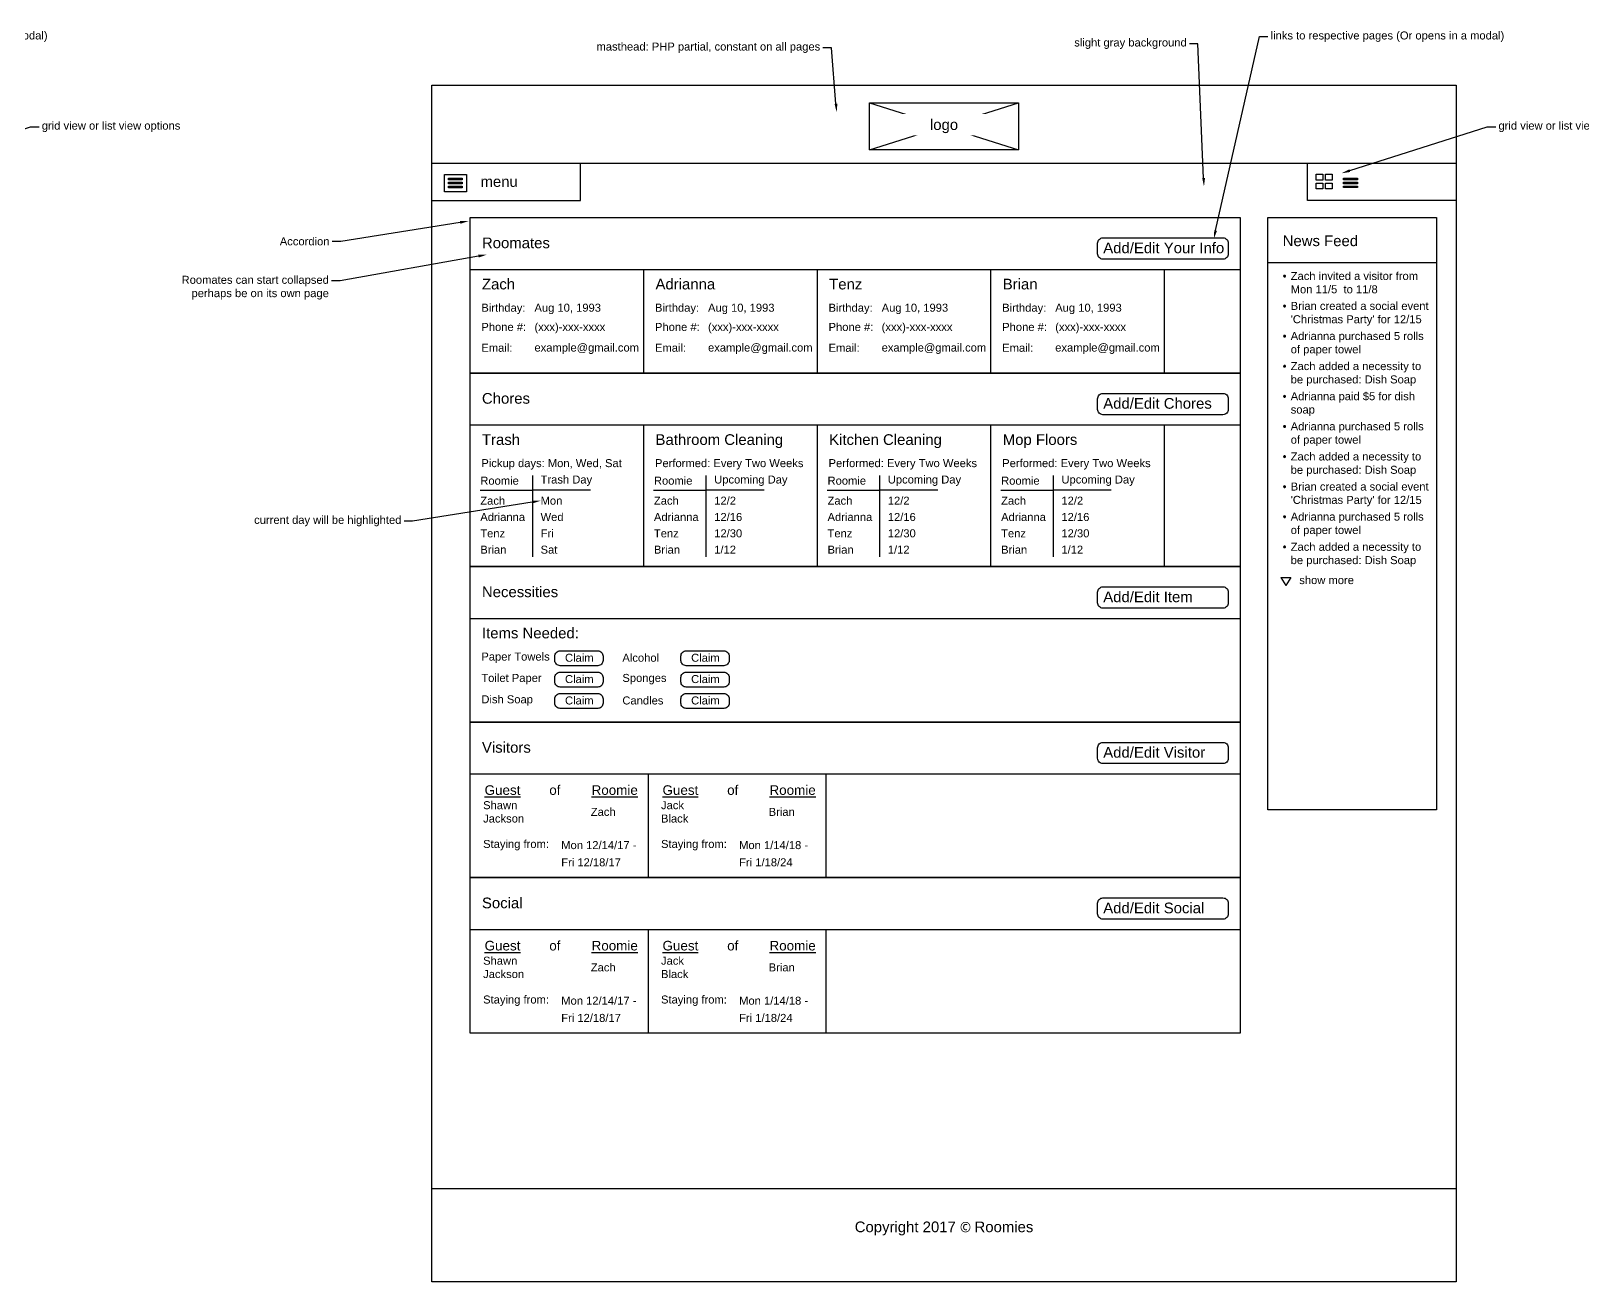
# Model space of a CAD drawing. Header units: millimetres. Extents: x 75 to 24598, y -10362 to 962.
# Drawn here: x 11934 to 14843, y -3948 to -1603 of the extents above; entities that cross this region are included whole.
import ezdxf
from ezdxf import colors
from ezdxf.entities.mleader import LeaderData, LeaderLine
from ezdxf.math import Vec2, Vec3

# ---------------------------------------------------------------- set-up
doc = ezdxf.new("R2010")
doc.units = ezdxf.units.MM
doc.header["$MEASUREMENT"] = 0
doc.styles.get("Standard").update_dxf_attribs({"font": 'arial.ttf', "height": 16})

msp = doc.modelspace()

# ---------------------------------------------------------------- linework, layer by layer
for p, q in [((13505.8, -1737.7), (13784.8, -1826.2)), ((13505.8, -1826.2), (13784.8, -1737.7)), ((12685.3, -1850.9), (14605.3, -1850.9)), ((12685.3, -1850.9), (13036.7, -1850.9)), ((12963.7, -1921.1), (12963.7, -1850.9)), ((14326.8, -1921.1), (14326.8, -1850.9)), ((12685.3, -1921.1), (12963.7, -1921.1)), ((14605.3, -1921.1), (14326.8, -1921.1)), ((12757.3, -2050.2), (14200.1, -2050.2)), ((13082.6, -2244.6), (13082.6, -2050.2)), ((13408, -2244.6), (13408, -2050.2)), ((13733.3, -2244.6), (13733.3, -2050.2)), ((14058.7, -2244.6), (14058.7, -2050.2)), ((14251.9, -2037.5), (14568.1, -2037.5)), ((12757.3, -2244.6), (13082.6, -2244.6)), ((13082.6, -2244.6), (13408, -2244.6)), ((13408, -2244.6), (13733.3, -2244.6)), ((13733.3, -2244.6), (14058.7, -2244.6)), ((12757.3, -2341.7), (14200.1, -2341.7)), ((13082.6, -2607.2), (13082.6, -2341.7)), ((13408, -2607.2), (13408, -2341.7)), ((13733.3, -2607.2), (13733.3, -2341.7)), ((14058.7, -2607.2), (14058.7, -2341.7)), ((12873.8, -2436.4), (12873.8, -2589.2)), ((13199.2, -2436.4), (13199.2, -2589.2)), ((13524.5, -2436.4), (13524.5, -2589.2)), ((13849.9, -2436.4), (13849.9, -2589.2)), ((12775.8, -2463.8), (12873.8, -2463.8)), ((12982.7, -2463.8), (12873.8, -2463.8)), ((13101.1, -2463.8), (13199.2, -2463.8)), ((13308.1, -2463.8), (13199.2, -2463.8)), ((13426.5, -2463.8), (13524.5, -2463.8)), ((13633.4, -2463.8), (13524.5, -2463.8)), ((13751.8, -2463.8), (13849.9, -2463.8)), ((13958.8, -2463.8), (13849.9, -2463.8)), ((14276.6, -2627.9), (14286.1, -2642.8)), ((14276.6, -2627.9), (14295.5, -2627.9)), ((14295.5, -2627.9), (14286.1, -2642.8)), ((12757.3, -2704.3), (14200.1, -2704.3)), ((12757.3, -2995.8), (14200.1, -2995.8)), ((13090.7, -2995.8), (13090.7, -3190.3)), ((13424, -2995.8), (13424, -3190.3)), ((12757.3, -3287.4), (14200.1, -3287.4)), ((13090.7, -3287.4), (13090.7, -3481.8)), ((13424, -3287.4), (13424, -3481.8))]:
    msp.add_line(p, q)
at = {"lineweight": 30}
msp.add_line((12685.3, -3772.9), (14605.3, -3772.9), dxfattribs=at)
msp.add_lwpolyline([(12685.3, -1705), (14605.3, -1705), (14605.3, -3948.2), (12685.3, -3948.2)], close=True, dxfattribs=at)
for points in [[(13505.8, -1737.7), (13784.8, -1737.7), (13784.8, -1826.2), (13505.8, -1826.2)], [(12709.3, -1872.1), (12750.1, -1872.1), (12750.1, -1904.7), (12709.3, -1904.7)], [(12716.5, -1879.5), (12742.5, -1879.5), (12742.5, -1882.5), (12716.5, -1882.5)], [(12716.5, -1886.9), (12742.5, -1886.9), (12742.5, -1889.9), (12716.5, -1889.9)], [(14343, -1872), (14355.5, -1872), (14355.5, -1883), (14343, -1883)], [(14343, -1888.5), (14355.5, -1888.5), (14355.5, -1899.5), (14343, -1899.5)], [(14360.5, -1872), (14373, -1872), (14373, -1883), (14360.5, -1883)], [(14360.5, -1888.5), (14373, -1888.5), (14373, -1899.5), (14360.5, -1899.5)], [(14394.2, -1879.2), (14420.2, -1879.2), (14420.2, -1882.1), (14394.2, -1882.1)], [(14394.2, -1886.6), (14420.2, -1886.6), (14420.2, -1889.6), (14394.2, -1889.6)], [(12716.5, -1894.4), (12742.5, -1894.4), (12742.5, -1897.3), (12716.5, -1897.3)], [(14394.2, -1894), (14420.2, -1894), (14420.2, -1897), (14394.2, -1897)], [(12757.3, -1953.1), (14200.1, -1953.1), (14200.1, -2244.6), (12757.3, -2244.6)], [(14251.9, -1953.1), (14568.1, -1953.1), (14568.1, -3063.4), (14251.9, -3063.4)], [(12757.3, -2244.6), (14200.1, -2244.6), (14200.1, -2607.2), (12757.3, -2607.2)], [(12757.3, -2607.2), (14200.1, -2607.2), (14200.1, -2898.7), (12757.3, -2898.7)], [(12757.3, -2898.7), (14200.1, -2898.7), (14200.1, -3190.3), (12757.3, -3190.3)], [(12757.3, -3190.3), (14200.1, -3190.3), (14200.1, -3481.8), (12757.3, -3481.8)]]:
    msp.add_lwpolyline(points, close=True)
for points in [[(13943.2, -1991.1), (14168.1, -1991.1, -0.414214), (14178.1, -2001.1), (14178.1, -2021, -0.414214), (14168.1, -2031), (13943.2, -2031, -0.414214), (13933.2, -2021), (13933.2, -2001.1, -0.414214)], [(13943.2, -2282.7), (14168.1, -2282.7, -0.414214), (14178.1, -2292.7), (14178.1, -2312.5, -0.414214), (14168.1, -2322.5), (13943.2, -2322.5, -0.414214), (13933.2, -2312.5), (13933.2, -2292.7, -0.414214)], [(13943.2, -2645.3), (14168.1, -2645.3, -0.414214), (14178.1, -2655.3), (14178.1, -2675.1, -0.414214), (14168.1, -2685.1), (13943.2, -2685.1, -0.414214), (13933.2, -2675.1), (13933.2, -2655.3, -0.414214)], [(12925.9, -2765.1), (12996.3, -2765.1, -0.414214), (13006.3, -2775.1), (13006.3, -2783, -0.414214), (12996.3, -2793), (12925.9, -2793, -0.414214), (12915.9, -2783), (12915.9, -2775.1, -0.414214)], [(13162.2, -2765.1), (13232.6, -2765.1, -0.414214), (13242.6, -2775.1), (13242.6, -2783, -0.414214), (13232.6, -2793), (13162.2, -2793, -0.414214), (13152.2, -2783), (13152.2, -2775.1, -0.414214)], [(12925.9, -2805.1), (12996.3, -2805.1, -0.414214), (13006.3, -2815.1), (13006.3, -2823.1, -0.414214), (12996.3, -2833.1), (12925.9, -2833.1, -0.414214), (12915.9, -2823.1), (12915.9, -2815.1, -0.414214)], [(13162.2, -2805.1), (13232.6, -2805.1, -0.414214), (13242.6, -2815.1), (13242.6, -2823.1, -0.414214), (13232.6, -2833.1), (13162.2, -2833.1, -0.414214), (13152.2, -2823.1), (13152.2, -2815.1, -0.414214)], [(12925.9, -2845.1), (12996.3, -2845.1, -0.414214), (13006.3, -2855.1), (13006.3, -2863.1, -0.414214), (12996.3, -2873.1), (12925.9, -2873.1, -0.414214), (12915.9, -2863.1), (12915.9, -2855.1, -0.414214)], [(13162.2, -2845.1), (13232.6, -2845.1, -0.414214), (13242.6, -2855.1), (13242.6, -2863.1, -0.414214), (13232.6, -2873.1), (13162.2, -2873.1, -0.414214), (13152.2, -2863.1), (13152.2, -2855.1, -0.414214)], [(13943.2, -2936.8), (14168.1, -2936.8, -0.414214), (14178.1, -2946.8), (14178.1, -2966.6, -0.414214), (14168.1, -2976.6), (13943.2, -2976.6, -0.414214), (13933.2, -2966.6), (13933.2, -2946.8, -0.414214)], [(13943.2, -3228.3), (14168.1, -3228.3, -0.414214), (14178.1, -3238.3), (14178.1, -3258.1, -0.414214), (14168.1, -3268.1), (13943.2, -3268.1, -0.414214), (13933.2, -3258.1), (13933.2, -3238.3, -0.414214)]]:
    msp.add_lwpolyline(points, format="xyb", close=True)

# ---------------------------------------------------------------- texts
for s, width, insert, char_height, attachment_point in [('menu', 202.197, (12776.6, -1885.6), 20, 4), ('Roomates', 385.289, (12779.3, -2000.6), 20, 4), ('Add/Edit Your Info', 230.726, (13943.7, -2010), 20, 4), ('News Feed', 202.197, (14280, -1996.7), 20, 4), ('\\pi-15,l15,t15;{\\fSymbol|b0|i0|c2|p18;·^I}Zach invited a visitor from Mon 11/5  to 11/8', 274.013, (14280, -2075.1), 15, 4), ('Zach', 202.197, (12779.3, -2067.7), 20, 1), ('Adrianna', 202.197, (13104.6, -2067.7), 20, 1), ('Tenz', 202.197, (13430, -2067.7), 20, 1), ('Brian', 202.197, (13755.4, -2067.7), 20, 1), ('Birthday: ', 384.285, (12778.2, -2114.5), 15, 1), ('Aug 10, 1993', 313.21, (12877.7, -2114.5), 15, 1), ('Birthday: ', 384.285, (13103.6, -2114.5), 15, 1), ('Aug 10, 1993', 313.21, (13203, -2114.5), 15, 1), ('Birthday: ', 384.285, (13428.9, -2114.5), 15, 1), ('Aug 10, 1993', 313.21, (13528.4, -2114.5), 15, 1), ('Birthday: ', 384.285, (13754.3, -2114.5), 15, 1), ('Aug 10, 1993', 313.21, (13853.7, -2114.5), 15, 1), ("\\pi-15,l15,t15;{\\fSymbol|b0|i0|c2|p18;·^I}Brian created a social event 'Christmas Party' for 12/15", 274.013, (14280, -2133.4), 15, 4), ('Phone #: ', 384.285, (12778.2, -2150.6), 15, 1), ('(xxx)-xxx-xxxx', 313.21, (12877.7, -2150.6), 15, 1), ('Phone #: ', 384.285, (13103.6, -2150.6), 15, 1), ('(xxx)-xxx-xxxx', 313.21, (13203, -2150.6), 15, 1), ('Phone #: ', 384.285, (13428.9, -2150.6), 15, 1), ('(xxx)-xxx-xxxx', 313.21, (13528.4, -2150.6), 15, 1), ('Phone #: ', 384.285, (13754.3, -2150.6), 15, 1), ('(xxx)-xxx-xxxx', 313.21, (13853.7, -2150.6), 15, 1), ('\\pi-15,l15,t15;{\\fSymbol|b0|i0|c2|p18;·^I}Adrianna purchased 5 rolls of paper towel', 274.013, (14280, -2189.8), 15, 4), ('Email: ', 384.285, (12778.2, -2189.6), 15, 1), ('example@gmail.com', 313.21, (12877.7, -2189.2), 15, 1), ('Email: ', 384.285, (13103.6, -2189.6), 15, 1), ('example@gmail.com', 313.21, (13203, -2189.2), 15, 1), ('Email: ', 384.285, (13428.9, -2189.6), 15, 1), ('example@gmail.com', 313.21, (13528.4, -2189.2), 15, 1), ('Email: ', 384.285, (13754.3, -2189.6), 15, 1), ('example@gmail.com', 313.21, (13853.7, -2189.2), 15, 1), ('\\pi-15,l15,t15;{\\fSymbol|b0|i0|c2|p18;·^I}Zach added a necessity to be purchased: Dish Soap', 274.013, (14280, -2246.2), 15, 4), ('Chores', 385.289, (12779.3, -2292.1), 20, 4), ('Add/Edit Chores', 230.726, (13943.7, -2301.5), 20, 4), ('\\pi-15,l15,t15;{\\fSymbol|b0|i0|c2|p18;·^I}Adrianna paid $5 for dish soap', 274.013, (14280, -2302.7), 15, 4), ('\\pi-15,l15,t15;{\\fSymbol|b0|i0|c2|p18;·^I}Adrianna purchased 5 rolls of paper towel', 274.013, (14280, -2359.1), 15, 4), ('Trash', 202.197, (12779.3, -2359.2), 20, 1), ('Bathroom Cleaning', 260.761, (13104.6, -2359.2), 20, 1), ('Kitchen Cleaning', 260.761, (13430, -2359.2), 20, 1), ('Mop Floors', 260.761, (13755.4, -2359.2), 20, 1), ('Pickup days: Mon, Wed, Sat', 326.461, (12778.2, -2415.6), 15, 4), ('Performed: Every Two Weeks', 326.461, (13103.6, -2415.6), 15, 4), ('Performed: Every Two Weeks', 326.461, (13428.9, -2415.6), 15, 4), ('Performed: Every Two Weeks', 326.461, (13754.3, -2415.6), 15, 4), ('\\pi-15,l15,t15;{\\fSymbol|b0|i0|c2|p18;·^I}Zach added a necessity to be purchased: Dish Soap', 274.013, (14280, -2415.6), 15, 4), ('Roomie', 74.495, (12776.2, -2446.3), 15, 4), ('Trash Day', 106.419, (12889.2, -2446.3), 15, 4), ('Roomie', 74.495, (13101.6, -2446.3), 15, 4), ('Upcoming Day', 159.124, (13214.6, -2446.3), 15, 4), ('Roomie', 74.495, (13427, -2446.3), 15, 4), ('Upcoming Day', 159.124, (13539.9, -2446.3), 15, 4), ('Roomie', 74.495, (13752.3, -2446.3), 15, 4), ('Upcoming Day', 159.124, (13865.3, -2446.3), 15, 4), ("\\pi-15,l15,t15;{\\fSymbol|b0|i0|c2|p18;·^I}Brian created a social event 'Christmas Party' for 12/15", 274.013, (14280, -2472), 15, 4), ('Zach', 74.495, (12776.2, -2483.8), 15, 4), ('Mon', 74.495, (12889.2, -2483.8), 15, 4), ('Zach', 74.495, (13101.6, -2483.8), 15, 4), ('12/2', 74.495, (13214.6, -2483.8), 15, 4), ('Zach', 74.495, (13427, -2483.8), 15, 4), ('12/2', 74.495, (13539.9, -2483.8), 15, 4), ('Zach', 74.495, (13752.3, -2483.8), 15, 4), ('12/2', 74.495, (13865.3, -2483.8), 15, 4), ('Adrianna', 74.495, (12776.2, -2514.4), 15, 4), ('Wed', 74.495, (12889.2, -2514.4), 15, 4), ('Adrianna', 74.495, (13101.6, -2514.4), 15, 4), ('12/16', 74.495, (13214.6, -2514.4), 15, 4), ('Adrianna', 74.495, (13427, -2514.4), 15, 4), ('12/16', 74.495, (13539.9, -2514.4), 15, 4), ('Adrianna', 74.495, (13752.3, -2514.4), 15, 4), ('12/16', 74.495, (13865.3, -2514.4), 15, 4), ('\\pi-15,l15,t15;{\\fSymbol|b0|i0|c2|p18;·^I}Adrianna purchased 5 rolls of paper towel', 274.013, (14280, -2528.4), 15, 4), ('Tenz', 74.495, (12776.2, -2545), 15, 4), ('Fri', 74.495, (12889.2, -2545), 15, 4), ('Tenz', 74.495, (13101.6, -2545), 15, 4), ('12/30', 74.495, (13214.6, -2545), 15, 4), ('Tenz', 74.495, (13427, -2545), 15, 4), ('12/30', 74.495, (13539.9, -2545), 15, 4), ('Tenz', 74.495, (13752.3, -2545), 15, 4), ('12/30', 74.495, (13865.3, -2545), 15, 4), ('Brian', 74.495, (12776.2, -2575.6), 15, 4), ('Sat', 74.495, (12889.2, -2575.6), 15, 4), ('Brian', 74.495, (13101.6, -2575.6), 15, 4), ('1/12', 74.495, (13214.6, -2575.6), 15, 4), ('Brian', 74.495, (13427, -2575.6), 15, 4), ('1/12', 74.495, (13539.9, -2575.6), 15, 4), ('Brian', 74.495, (13752.3, -2575.6), 15, 4), ('1/12', 74.495, (13865.3, -2575.6), 15, 4), ('\\pi-15,l15,t15;{\\fSymbol|b0|i0|c2|p18;·^I}Zach added a necessity to be purchased: Dish Soap', 274.013, (14280, -2584.9), 15, 4), ('Necessities', 385.289, (12779.3, -2654.7), 20, 4), ('show more', 202.197, (14311.1, -2632.7), 15, 4), ('Add/Edit Item', 230.726, (13943.7, -2664.1), 20, 4), ('Items Needed:', 202.197, (12779.3, -2721.8), 20, 1), ('Paper Towels', 326.461, (12778.2, -2778.2), 15, 4), ('Claim', 326.461, (12935, -2778.2), 15, 4), ('Alcohol', 326.461, (13042.5, -2778.2), 15, 4), ('Claim', 326.461, (13171.3, -2778.2), 15, 4), ('Toilet Paper', 326.461, (12778.2, -2818.2), 15, 4), ('Claim', 326.461, (12935, -2818.2), 15, 4), ('Sponges', 326.461, (13042.5, -2818.2), 15, 4), ('Claim', 326.461, (13171.3, -2818.2), 15, 4), ('Dish Soap', 326.461, (12778.2, -2858.3), 15, 4), ('Claim', 326.461, (12935, -2858.3), 15, 4), ('Candles', 326.461, (13042.5, -2858.3), 15, 4), ('Claim', 326.461, (13171.3, -2858.3), 15, 4), ('Visitors', 385.289, (12779.3, -2946.3), 20, 4), ('Add/Edit Visitor', 230.726, (13943.7, -2955.6), 20, 4), ('{\\LGuest}', 361.969, (12784.3, -3026.3), 18, 4), ('of', 361.969, (12905.5, -3026.3), 18, 4), ('{\\LRoomie}', 361.969, (12984.8, -3026.3), 18, 4), ('{\\LGuest}', 361.969, (13117.7, -3026.3), 18, 4), ('of', 361.969, (13238.9, -3026.3), 18, 4), ('{\\LRoomie}', 361.969, (13318.2, -3026.3), 18, 4), ('Shawn Jackson', 74.495, (12781.5, -3067.1), 15, 4), ('Jack Black', 74.495, (13114.9, -3067.1), 15, 4), ('Zach', 91.454, (12983.3, -3067.1), 15, 4), ('Brian', 91.454, (13316.7, -3067.1), 15, 4), ('Staying from:', 159.894, (12781.5, -3129.4), 15, 4), ('Mon 12/14/17 - ', 159.894, (12927.9, -3129.4), 15, 4), ('Staying from:', 159.894, (13114.9, -3129.4), 15, 4), ('Mon 1/14/18 - ', 159.894, (13261.3, -3129.4), 15, 4), ('Fri 12/18/17', 159.894, (12927.9, -3161.7), 15, 4), ('Fri 1/18/24', 159.894, (13261.3, -3161.7), 15, 4), ('Social', 385.289, (12779.3, -3237.8), 20, 4), ('Add/Edit Social', 230.726, (13943.7, -3247.2), 20, 4), ('{\\LGuest}', 361.969, (12784.3, -3317.9), 18, 4), ('of', 361.969, (12905.5, -3317.9), 18, 4), ('{\\LRoomie}', 361.969, (12984.8, -3317.9), 18, 4), ('{\\LGuest}', 361.969, (13117.7, -3317.9), 18, 4), ('of', 361.969, (13238.9, -3317.9), 18, 4), ('{\\LRoomie}', 361.969, (13318.2, -3317.9), 18, 4), ('Shawn Jackson', 74.495, (12781.5, -3358.6), 15, 4), ('Jack Black', 74.495, (13114.9, -3358.6), 15, 4), ('Zach', 91.454, (12983.3, -3358.6), 15, 4), ('Brian', 91.454, (13316.7, -3358.6), 15, 4), ('Staying from:', 159.894, (12781.5, -3421), 15, 4), ('Mon 12/14/17 - ', 159.894, (12927.9, -3421), 15, 4), ('Staying from:', 159.894, (13114.9, -3421), 15, 4), ('Mon 1/14/18 - ', 159.894, (13261.3, -3421), 15, 4), ('Fri 12/18/17', 159.894, (12927.9, -3453.3), 15, 4), ('Fri 1/18/24', 159.894, (13261.3, -3453.3), 15, 4), ('Copyright 2017 {\\fMicrosoft JhengHei Light|b0|i0|c136|p34;\\H0.95833x;©\\fMicrosoft JhengHei Light|b0|i0|c0|p34; }Roomies', 757.039, (13645.3, -3847.9), 20, 5)]:
    msp.add_mtext_dynamic_manual_height_columns(s, width=width, gutter_width=10, heights=[0], dxfattribs=dict(insert=insert, char_height=char_height, attachment_point=attachment_point))

# ---------------------------------------------------------------- leaders
at = {"color": 1}
ml = msp.add_multileader_mtext('Standard', dxfattribs=at)
ml.set_content('links to respective pages (Or opens in a modal)', color=1)
ml.set_leader_properties()
ml.build(insert=Vec2(0, 0))
ml.multileader.update_dxf_attribs({"dogleg_length": 16, "arrow_head_size": 16})
ctx = ml.context
ctx.base_point, ctx.char_height, ctx.arrow_head_size, ctx.landing_gap_size, ctx.plane_origin = Vec3(11522.4, -1613.9), 15, 16, 5, Vec3(11482.1, -1625.7)
notes = []
notes.append((ctx, [(0, (1, 1, 0), (11506.4, -1613.9), (1, 0), 16, [(0, [(11420.8, -1993.1)], 0, [])])]))
ctx.mtext.insert, ctx.mtext.width, ctx.mtext.flow_direction = Vec3(11527.4, -1604.2), 509.252, 5
ml = msp.add_multileader_mtext('Standard', dxfattribs=at)
ml.set_content('masthead: PHP partial, constant on all pages', color=1)
ml.set_leader_properties()
ml.build(insert=Vec2(0, 0))
ml.multileader.update_dxf_attribs({"dogleg_length": 16, "arrow_head_size": 16})
ctx = ml.context
ctx.base_point, ctx.char_height, ctx.arrow_head_size, ctx.landing_gap_size, ctx.plane_origin = Vec3(12991.2, -1634.7), 15, 16, 5, Vec3(13020.2, -1520.4)
ctx.text_align_type = 2
notes.append((ctx, [(1, (1, 1, 0), (13434.3, -1634.7), (-1, 0), 16, [(0, [(13444.1, -1755.7)], 0, [])])]))
ctx.mtext.insert, ctx.mtext.width, ctx.mtext.alignment, ctx.mtext.flow_direction = Vec3(13413.3, -1625), 521.167, 3, 5
ml = msp.add_multileader_mtext('Standard', dxfattribs=at)
ml.set_content('links to respective pages (Or opens in a modal)', color=1)
ml.set_leader_properties()
ml.build(insert=Vec2(0, 0))
ml.multileader.update_dxf_attribs({"dogleg_length": 16, "arrow_head_size": 16})
ctx = ml.context
ctx.base_point, ctx.char_height, ctx.arrow_head_size, ctx.landing_gap_size, ctx.plane_origin = Vec3(14252.4, -1613.9), 15, 16, 5, Vec3(14212.1, -1625.7)
notes.append((ctx, [(0, (1, 1, 0), (14236.4, -1613.9), (1, 0), 16, [(0, [(14150.8, -1993.1)], 0, [])])]))
ctx.mtext.insert, ctx.mtext.width, ctx.mtext.flow_direction = Vec3(14257.4, -1604.2), 509.252, 5
ml = msp.add_multileader_mtext('Standard', dxfattribs=at)
ml.set_content('grid view or list view options', color=1)
ml.set_leader_properties()
ml.build(insert=Vec2(0, 0))
ml.multileader.update_dxf_attribs({"dogleg_length": 16, "arrow_head_size": 16})
ctx = ml.context
ctx.base_point, ctx.char_height, ctx.arrow_head_size, ctx.landing_gap_size, ctx.plane_origin = Vec3(11949.4, -1782.9), 15, 16, 5, Vec3(11909.1, -1794.7)
notes.append((ctx, [(0, (1, 1, 0), (11933.4, -1782.9), (1, 0), 16, [(0, [(11660.5, -1870)], 0, [])])]))
ctx.mtext.insert, ctx.mtext.width, ctx.mtext.flow_direction = Vec3(11954.4, -1773.2), 509.252, 5
ml = msp.add_multileader_mtext('Standard', dxfattribs=at)
ml.set_content('grid view or list view options', color=1)
ml.set_leader_properties()
ml.build(insert=Vec2(0, 0))
ml.multileader.update_dxf_attribs({"dogleg_length": 16, "arrow_head_size": 16})
ctx = ml.context
ctx.base_point, ctx.char_height, ctx.arrow_head_size, ctx.landing_gap_size, ctx.plane_origin = Vec3(14679.4, -1782.9), 15, 16, 5, Vec3(14639.1, -1794.7)
notes.append((ctx, [(0, (1, 1, 0), (14663.4, -1782.9), (1, 0), 16, [(0, [(14390.5, -1870)], 0, [])])]))
ctx.mtext.insert, ctx.mtext.width, ctx.mtext.flow_direction = Vec3(14684.4, -1773.2), 509.252, 5
ml = msp.add_multileader_mtext('Standard', dxfattribs=at)
ml.set_content('Accordion', color=1)
ml.set_leader_properties()
ml.build(insert=Vec2(0, 0))
ml.multileader.update_dxf_attribs({"dogleg_length": 16, "arrow_head_size": 16})
ctx = ml.context
ctx.base_point, ctx.char_height, ctx.arrow_head_size, ctx.landing_gap_size, ctx.plane_origin = Vec3(12396.9, -1997.7), 15, 16, 5, Vec3(12184.9, -2039.6)
ctx.text_align_type = 2
notes.append((ctx, [(1, (1, 1, 0), (12514.6, -1997.7), (-1, 0), 16, [(0, [(12754.4, -1959.6)], 0, [])])]))
ctx.mtext.insert, ctx.mtext.width, ctx.mtext.alignment, ctx.mtext.flow_direction = Vec3(12493.6, -1990.1), 509.252, 3, 5
ml = msp.add_multileader_mtext('Standard', dxfattribs=at)
ml.set_content('Roomates can start collapsed\\Pperhaps be on its own page', color=1)
ml.set_leader_properties()
ml.build(insert=Vec2(0, 0))
ml.multileader.update_dxf_attribs({"dogleg_length": 16, "arrow_head_size": 16})
ctx = ml.context
ctx.base_point, ctx.char_height, ctx.arrow_head_size, ctx.landing_gap_size, ctx.plane_origin = Vec3(12214.5, -2071.9), 15, 16, 5, Vec3(12183.7, -2113.7)
ctx.text_align_type = 2
notes.append((ctx, [(1, (1, 1, 0), (12513.4, -2071.9), (-1, 0), 16, [(0, [(12788.4, -2022.6)], 0, [])])]))
ctx.mtext.insert, ctx.mtext.width, ctx.mtext.alignment, ctx.mtext.flow_direction = Vec3(12492.4, -2062.2), 509.252, 3, 5
ml = msp.add_multileader_mtext('Standard', dxfattribs=at)
ml.set_content('current day will be highlighted', color=1)
ml.set_leader_properties()
ml.build(insert=Vec2(0, 0))
ml.multileader.update_dxf_attribs({"dogleg_length": 16, "arrow_head_size": 16})
ctx = ml.context
ctx.base_point, ctx.char_height, ctx.arrow_head_size, ctx.landing_gap_size, ctx.plane_origin = Vec3(12349.7, -2521.9), 15, 16, 5, Vec3(12319.8, -2563.7)
ctx.text_align_type = 2
notes.append((ctx, [(1, (1, 1, 0), (12649.4, -2521.9), (-1, 0), 16, [(0, [(12889.2, -2483.8)], 0, [])])]))
ctx.mtext.insert, ctx.mtext.width, ctx.mtext.alignment, ctx.mtext.flow_direction = Vec3(12628.4, -2512.2), 509.252, 3, 5
for ctx, leaders in notes:
    for number, flags, end, landing, length, lines in leaders:
        leader = LeaderData()
        leader.index, (leader.has_last_leader_line, leader.has_dogleg_vector, leader.attachment_direction) = number, flags
        leader.last_leader_point, leader.dogleg_vector, leader.dogleg_length = Vec3(end), Vec3(landing), length
        for number, points, colour, breaks in lines:
            line = LeaderLine()
            line.index, line.vertices, line.color, line.breaks = number, Vec3.list(points), colors.encode_raw_color(colour), breaks
            leader.lines.append(line)
        ctx.leaders.append(leader)

# ---------------------------------------------------------------- next in the draw order: texts
at = {"insert": (13645.3, -1781.9), "char_height": 20, "attachment_point": 5, "bg_fill": 3, "box_fill_scale": 1.5, "bg_fill_color": 256, "bg_fill_transparency": 0}
msp.add_mtext_dynamic_manual_height_columns('logo', width=202.197, gutter_width=10, heights=[0], dxfattribs=at)

# ---------------------------------------------------------------- next in the draw order: leaders
at = {"color": 1}
ml = msp.add_multileader_mtext('Standard', dxfattribs=at)
ml.set_content('slight gray background', color=1)
ml.set_leader_properties()
ml.build(insert=Vec2(0, 0))
ml.multileader.update_dxf_attribs({"dogleg_length": 16, "arrow_head_size": 16})
ctx = ml.context
ctx.base_point, ctx.char_height, ctx.arrow_head_size, ctx.landing_gap_size, ctx.plane_origin = Vec3(13886.5, -1627.1), 15, 16, 5, Vec3(13707.1, -1638.8)
ctx.text_align_type = 2
notes = []
notes.append((ctx, [(1, (1, 1, 0), (14121.2, -1627.1), (-1, 0), 16, [(0, [(14132.5, -1894.9)], 0, [])])]))
ctx.mtext.insert, ctx.mtext.width, ctx.mtext.alignment, ctx.mtext.flow_direction = Vec3(14100.2, -1617.4), 509.252, 3, 5
for ctx, leaders in notes:
    for number, flags, end, landing, length, lines in leaders:
        leader = LeaderData()
        leader.index, (leader.has_last_leader_line, leader.has_dogleg_vector, leader.attachment_direction) = number, flags
        leader.last_leader_point, leader.dogleg_vector, leader.dogleg_length = Vec3(end), Vec3(landing), length
        for number, points, colour, breaks in lines:
            line = LeaderLine()
            line.index, line.vertices, line.color, line.breaks = number, Vec3.list(points), colors.encode_raw_color(colour), breaks
            leader.lines.append(line)
        ctx.leaders.append(leader)

doc.saveas('drawing.dxf')
